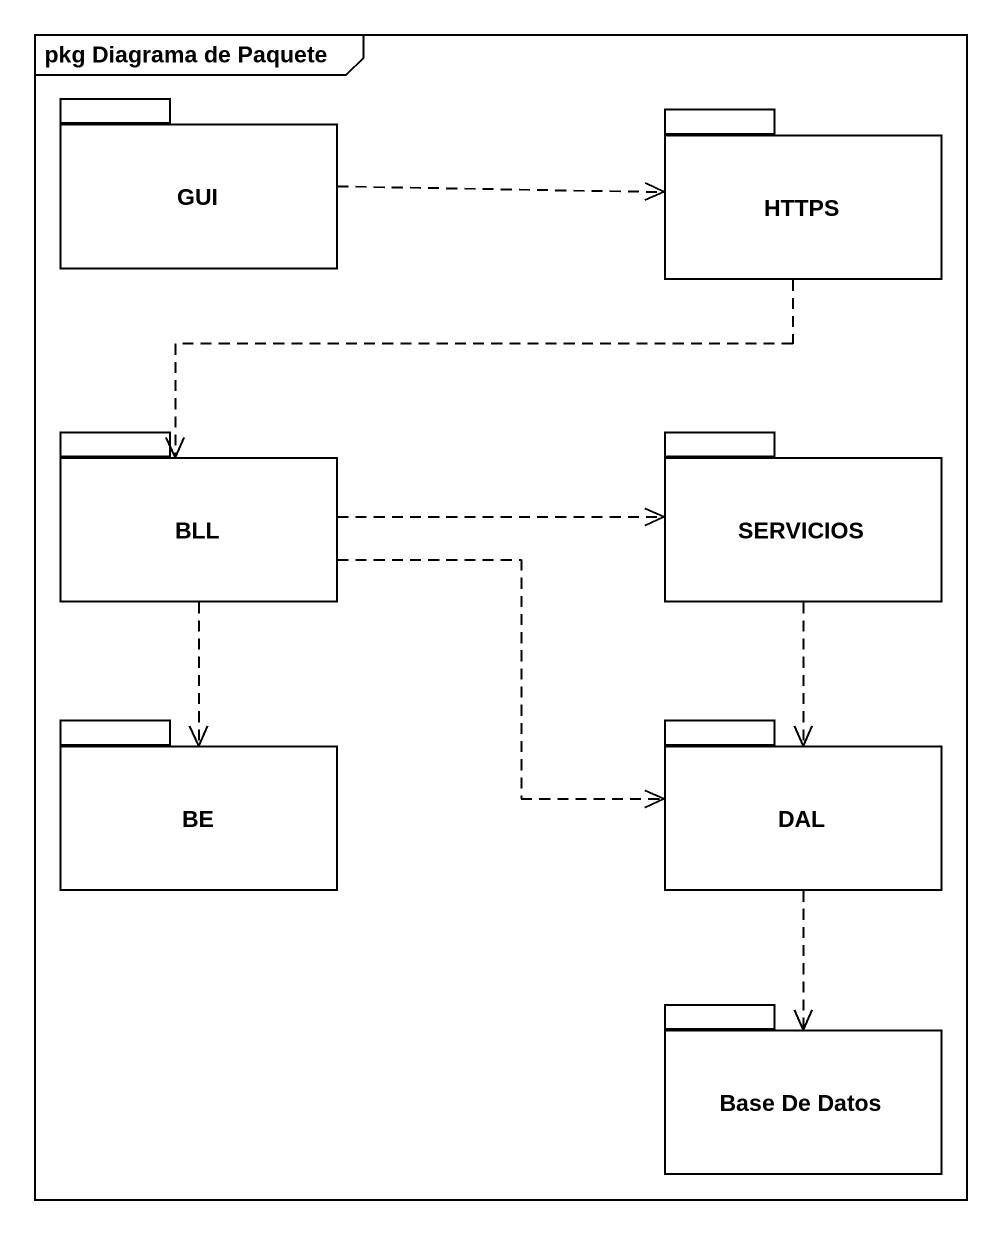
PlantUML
@startuml
mainframe pkg Diagrama de Paquete
package GUI {
}
package HTTPS {
}
package BLL {
}
package SERVICIOS {
}
package BE {
}
package DAL {
}
package "Base De Datos" as Base_De_Datos {
}
GUI .right.> HTTPS
HTTPS .left.> BLL
BLL .right.> SERVICIOS
BLL ..> BE
BLL .right.> DAL
SERVICIOS ..> DAL
DAL ..> Base_De_Datos
@enduml
